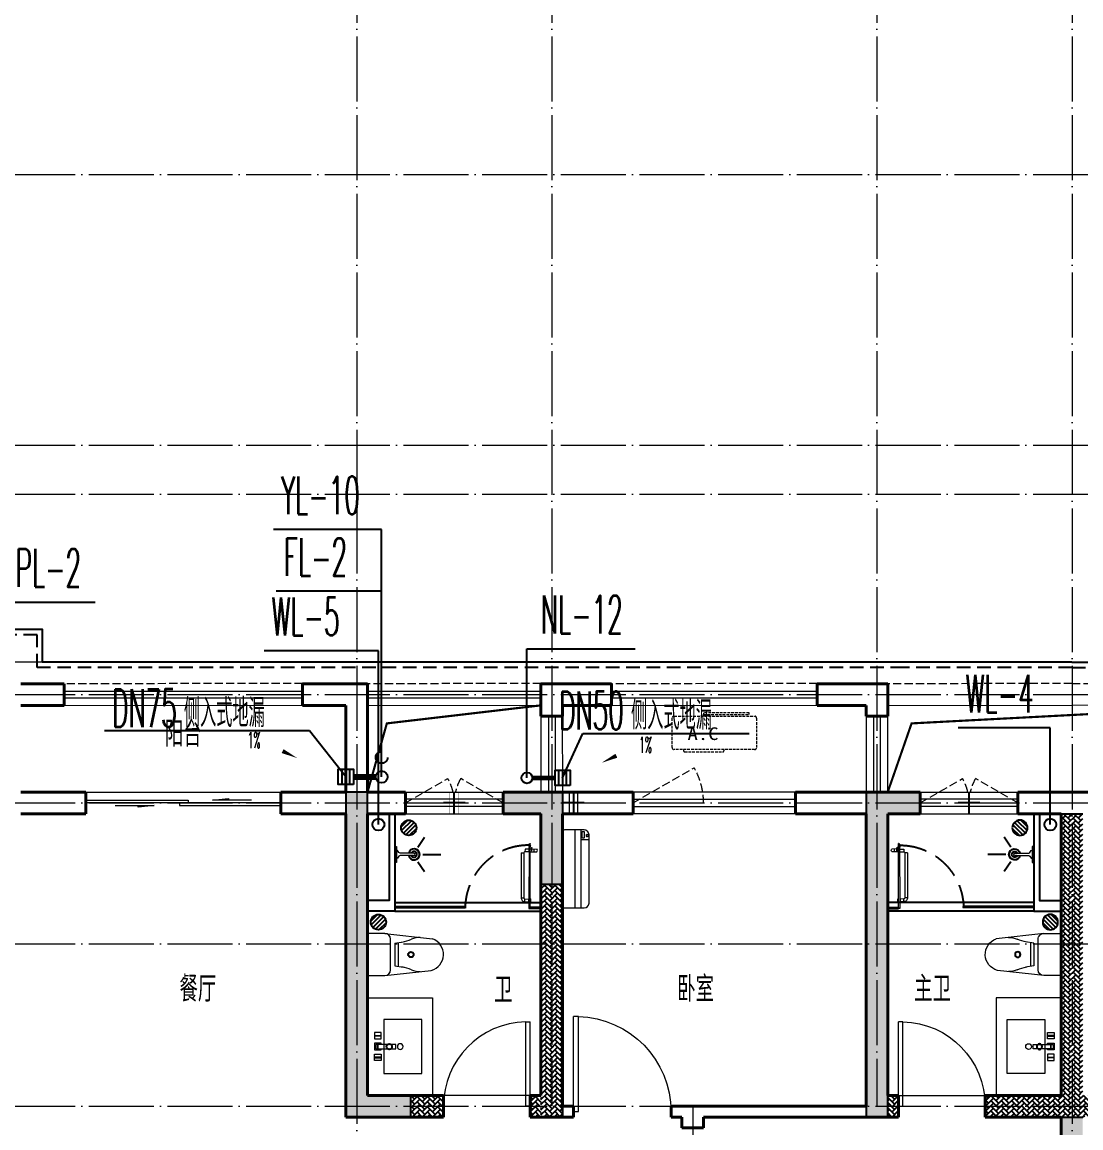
# Model space of a CAD drawing. Extents: x 27938 to 650306, y -92720 to 1524912.
# Drawn here: x 289829 to 299599, y 602149 to 612355 of the extents above; entities that cross this region are included whole.
import ezdxf

# ---------------------------------------------------------------- set-up
doc = ezdxf.new("R2010")
doc.units = 0
doc.header["$LTSCALE"] = 1000
doc.header["$MEASUREMENT"] = 0
for name, pattern in [('DASH', [0.35, 0.25, -0.1]), ('DOTE', [2.42, 2, -0.2, 0.02, -0.2]), ('HIDDEN', [0.375, 0.25, -0.125])]:
    doc.linetypes.add(name, pattern=pattern)
for name, color, linetype in [('COLUMN', 9, 'Continuous'), ('DIM_凝结', 3, 'Continuous'), ('DIM_废水', 3, 'Continuous'), ('DIM_污水', 3, 'Continuous'), ('DIM_雨水', 3, 'Continuous'), ('DIM_餐饮排水', 3, 'Continuous'), ('EQUIP_地漏', 7, 'Continuous'), ('EQUIP_污水', 7, 'Continuous'), ('IP-bath&kitchen-JOHNSON', 4, 'Continuous'), ('P-bath&kitchen-JOHNSON', 4, 'Continuous'), ('PIPE-凝结', 150, 'N'), ('PIPE-废水', 31, 'F'), ('PUB_TEXT', 4, 'Continuous'), ('TWT_LEAD', 3, 'Continuous'), ('VPIPE-凝结', 150, 'Continuous'), ('VPIPE-废水', 31, 'Continuous'), ('VPIPE-污水', 2, 'W'), ('VPIPE-雨水', 4, 'DASH'), ('保温', 6, 'Continuous'), ('机电标识类', 1, 'Continuous'), ('看线', 251, 'Continuous')]:
    doc.layers.add(name, color=color, linetype=linetype)
for name, color, linetype, lineweight in [('DOTE', 19, 'DOTE', 9), ('LVTRY', 1, 'Continuous', 13), ('PUB_HATCH', 8, 'Continuous', 9), ('WALL', 9, 'Continuous', 40), ('WINDOW', 8, 'Continuous', 15), ('平面-排水沟', 86, 'Continuous', 15), ('平面-栏杆', 135, 'Continuous', 15), ('平面-看线', 45, 'Continuous', 15), ('平面-空调室内机', 176, 'Continuous', 9), ('平面-空调预留孔', 173, 'Continuous', 15), ('空调', 76, 'Continuous', 13)]:
    doc.layers.add(name, color=color, linetype=linetype, lineweight=lineweight)
doc.styles.add('_TCH_DIM', font='SIMPLEX.shx', dxfattribs={"width": 0.6, "oblique": 10, "bigfont": 'hztxt.shx'})
doc.styles.add('_TWT_SERIAL', font='simplex.shx', dxfattribs={"width": 0.6, "oblique": 10, "height": 3, "bigfont": 'aadri.shx'})
doc.styles.get("Standard").update_dxf_attribs({"font": 'gbenor.shx', "bigfont": 'gbcbig.shx'})
doc.styles.add('黑体', font='simhei.ttf')
doc.linetypes.add('F', pattern='A,3,-0.2,["F",Standard,S=0.25,R=0,X=-0.1,Y=-0.115],-0.2', length=3.4)
doc.linetypes.add('N', pattern='A,3,-0.2,["N",Standard,S=0.25,R=0,X=-0.1,Y=-0.115],-0.2', length=3.4)
doc.linetypes.add('W', pattern='A,3,-0.2,["W",Standard,S=0.25,R=0,X=-0.1,Y=-0.115],-0.2', length=3.4)

# ---------------------------------------------------------------- blocks, each defined once
blk = doc.blocks.new('rrrrrrrrrrrra')
at = {"color": 0}
for p, q in [((-112, 459), (-112, 324)), ((253, 484), (-87, 484)), ((278, 324), (278, 459)), ((-112, 324), (-64, -103)), ((278, 324), (228, -116)), ((-59, 271), (224, 271)), ((-21, 232), (-34, 154)), ((186, 232), (-21, 232)), ((186, 232), (199, 154)), ((191, 200), (-26, 200))]:
    blk.add_line(p, q, dxfattribs=at)
for centre, radius, start, end in [((-87, 459), 25, 90, 180), ((253, 459), 25, 0, 90), ((-59, 324), 53.3, 180, 270), ((224, 324), 53.3, 270, 0), ((-323, 210), 294, 333.5369, 351.4828), ((488, 210), 294, 188.5172, 206.4631), ((149, -3), 224, 158.5202, 180), ((16, -3), 224, 0, 21.4798), ((84, -64), 153, 195.0773, 340.1181)]:
    blk.add_arc(centre, radius, start, end, dxfattribs=at)
blk = doc.blocks.new('A$C1E0F638F')
at = {"color": 0}
for points in [[(500, 435), (500, 85), (0, 85), (0, 435)], [(270, 30), (230, 30), (230, 195), (270, 195)], [(120, 0), (180, 0), (180, 60), (120, 60)], [(147, 55), (153, 55), (153, 5), (147, 5)], [(230, 30), (270, 30), (270, 10), (230, 10)], [(380, 0), (320, 0), (320, 60), (380, 60)], [(353, 55), (347, 55), (347, 5), (353, 5)]]:
    blk.add_lwpolyline(points, close=True, dxfattribs=at)
blk.add_lwpolyline([(270, 60), (280, 60), (280, 0), (220, 0), (220, 60), (230, 60)], dxfattribs=at)
blk.add_circle((250, 236), 26, dxfattribs=at)
blk = doc.blocks.new('135')
blk.add_hatch(color=0).paths.add_polyline_path([(5, 2), (4, -1), (-5, 2), (-4, 5)])
at = {"color": 0}
for p, q in [((-6, 19), (-3, 19)), ((-3, 19), (-6, 19)), ((-6, 3), (5, -2)), ((-6, 3), (-5, 3)), ((-5, 11), (-5, 31)), ((5, 11), (-5, 11)), ((5, 10), (-5, 10)), ((-5, 3), (-4, 6)), ((-4, 6), (5, 2)), ((0, 0), (0, 39)), ((6, 19), (3, 19)), ((3, 19), (6, 19)), ((4, -1), (5, 2)), ((5, 11), (5, 32)), ((4, -1), (6, -2))]:
    blk.add_line(p, q, dxfattribs=at)
for centre, radius, start, end in [((6, 16), 13.5, 151.0147, 204.8403), ((13, 4), 20.5, 163.0924, 182.0012), ((-6, 4), 1, 184.2275, 248.4661), ((-5, 22), 0.5, 335.7643, 151.0147), ((4, 18), 9.42, 155.7643, 171.9773), ((9, 15), 14.6, 166.278, 198.0953), ((14, 4), 19.5, 163.7443, 182.5269), ((-5, 3), 0.5, 181.9385, 247.2597), ((5, 22), 0.5, 29.8425, 204.574), ((-6, 17), 11.7, 10.475, 24.574), ((-6, 15), 12.4, 338.6449, 16.0476), ((29, 7), 24, 172.9439, 199.2318), ((-6, 16), 13.4, 334.9111, 29.8425), ((26, 6), 20.6, 169.1454, 199.9526), ((6, -1), 1.17, 247.4597, 19.9526), ((6, -1), 0.5, 247.4597, 19.2318)]:
    blk.add_arc(centre, radius, start, end, dxfattribs=at)
blk.add_open_spline([(-5, 31), (-4, 31), (-2, 33), (1, 29), (3, 31), (5, 32)], degree=3, knots=[0, 0, 0, 0, 3.066329, 6.218313, 11.124135, 11.124135, 11.124135, 11.124135], dxfattribs=at)
blk = doc.blocks.new('SDFAWERAWER')
at = {"layer": 'LVTRY', "color": 0}
for p, q in [((593988, -1242191), (593978, -1242214)), ((594017, -1242203), (593988, -1242191)), ((594016, -1242220), (594027, -1242193)), ((594023, -1242211), (594030, -1242194)), ((594025, -1242211), (594031, -1242197)), ((594027, -1242193), (594033, -1242195)), ((594030, -1242194), (594031, -1242197)), ((594032, -1242197), (594033, -1242195)), ((594033, -1242195), (594034, -1242197)), ((593941, -1242210), (593784, -1242595)), ((593965, -1242220), (593807, -1242604)), ((593941, -1242210), (593965, -1242220)), ((594007, -1242226), (593978, -1242214)), ((594016, -1242220), (594022, -1242223)), ((594026, -1242204), (594018, -1242222)), ((594018, -1242222), (594021, -1242220)), ((594025, -1242211), (594021, -1242220)), ((594023, -1242221), (594022, -1242223)), ((594022, -1242223), (594024, -1242222)), ((594024, -1242221), (594024, -1242222)), ((594028, -1242234), (594078, -1242255)), ((594034, -1242198), (594034, -1242197)), ((594047, -1242201), (594036, -1242229)), ((594036, -1242229), (594039, -1242230)), ((594037, -1242211), (594088, -1242232)), ((594039, -1242230), (594045, -1242214)), ((594039, -1242230), (594042, -1242228)), ((594042, -1242228), (594051, -1242205)), ((594050, -1242202), (594043, -1242218)), ((594047, -1242201), (594050, -1242202)), ((594050, -1242202), (594051, -1242205)), ((594057, -1242246), (594067, -1242223)), ((593784, -1242595), (593807, -1242604)), ((593803, -1242641), (593813, -1242618)), ((593803, -1242641), (593833, -1242653)), ((593813, -1242618), (593842, -1242630)), ((593842, -1242630), (593833, -1242653)), ((593834, -1242656), (593833, -1242653)), ((593845, -1242629), (593834, -1242656)), ((593836, -1242657), (593834, -1242656)), ((593848, -1242630), (593836, -1242657)), ((593845, -1242629), (593842, -1242630)), ((593848, -1242630), (593845, -1242629)), ((593847, -1242662), (593858, -1242634)), ((593847, -1242662), (593850, -1242663)), ((593850, -1242663), (593861, -1242635)), ((593852, -1242662), (593862, -1242637)), ((593858, -1242634), (593861, -1242635)), ((593861, -1242635), (593862, -1242637))]:
    blk.add_line(p, q, dxfattribs=at)
blk.add_lwpolyline([(593823, -1242717), (594046, -1242174), (594037, -1242170), (593814, -1242713)], close=True, dxfattribs=at)
blk.add_arc((594075, -1242240), 15.3, 281.7932, 33.7019, dxfattribs=at)
for centre, major_axis, start_param, end_param in [((593974, -1242224), (3.93, 9.6), 0, 1.570796), ((593817, -1242608), (13.5, 33.1), 1.570796, 3.141593), ((593817, -1242608), (3.93, 9.6), 1.570796, 3.141593)]:
    blk.add_ellipse(centre, major_axis=major_axis, ratio=1, start_param=start_param, end_param=end_param, dxfattribs=at)
at = {"layer": 'P-bath&kitchen-JOHNSON', "color": 0, "linetype": 'DASH'}
blk.add_arc((593810, -1242714), 586, 67.5369, 157.1325, dxfattribs=at)
at = {"layer": 'LVTRY', "color": 8, "xscale": -1, "rotation": 157.7329157530927}
blk.add_blockref('135', (594045, -1242162), dxfattribs=at)
blk = doc.blocks.new('A$C5DCB2F21')
at = {"layer": 'IP-bath&kitchen-JOHNSON', "color": 0}
for p, q in [((-68, -213), (-158, -275)), ((0, -261), (0, -425)), ((68, -213), (158, -275))]:
    blk.add_line(p, q, dxfattribs=at)
for centre, major_axis, ratio, start_param, end_param in [((0, -179), (-51, 0), 0.990052, -1.36297, 4.504563), ((0, -178), (-26.8, 0), 0.994812, -1.167677, 4.309269)]:
    blk.add_ellipse(centre, major_axis=major_axis, ratio=ratio, start_param=start_param, end_param=end_param, dxfattribs=at)
at = {"layer": 'LVTRY', "color": 0}
for p, q in [((74, 0), (-74, 0)), ((-10, -174), (-10, -49)), ((11, -174), (11, -49))]:
    blk.add_line(p, q, dxfattribs=at)
blk.add_lwpolyline([(74, 0), (74, -16), (-74, -16), (-74, 0)], dxfattribs=at)
for points in [[(-26, -31, -0.364142), (-38, -16, -0.020495)], [(-10, -49, 0.214893), (-26, -31, 7.649644)], [(11, -49, -0.21439), (26, -31, -7.649644)], [(26, -31, 0.364142), (38, -16, 0.020495)]]:
    blk.add_lwpolyline(points, format="xyb", dxfattribs=at)
blk.add_arc((0, -174), 10.5, 180, 0, dxfattribs=at)
for centre, major_axis, ratio, start_param, end_param in [((0, -181), (53.6, 0), 0.987577, 1.76809, 7.656688), ((-12, -165), (0, 1.43), 0.85, -1.570796, 4.712389), ((-12, -189), (0, 1.43), 0.85, 4.712389, 10.995574), ((12, -165), (0, 1.43), 0.85, 4.712389, 10.995574), ((12, -189), (0, 1.43), 0.85, 4.712389, 10.995574)]:
    blk.add_ellipse(centre, major_axis=major_axis, ratio=ratio, start_param=start_param, end_param=end_param, dxfattribs=at)
blk = doc.blocks.new('GDGDRGDGRD')
at = {"layer": 'IP-bath&kitchen-JOHNSON', "color": 0}
for p, q in [((490533, 524228), (491883, 524228)), ((490533, 524193), (491183, 524193)), ((491183, 524183), (491183, 524193)), ((490533, 524183), (491183, 524183)), ((490533, 524148), (491883, 524148)), ((491883, 524183), (491783, 524183)), ((491783, 524173), (491783, 524183)), ((491883, 524173), (491783, 524173))]:
    blk.add_line(p, q, dxfattribs=at)
for points in [[(490533, 525048), (490533, 524148), (490283, 524148)], [(490483, 525048), (490483, 524248), (490283, 524248)]]:
    blk.add_lwpolyline(points, dxfattribs=at)
at = {"layer": 'LVTRY', "color": 0}
blk.add_lwpolyline([(490883, 522448), (490283, 522448), (490283, 523348), (490883, 523348)], close=True, dxfattribs=at)
at = {"layer": 'IP-bath&kitchen-JOHNSON', "color": 8}
for name, p, rotation in [('A$C5DCB2F21', (490533, 524673), 90.008488524447), ('SDFAWERAWER', (-528536, 1449334), 22.25976934310711)]:
    blk.add_blockref(name, p, dxfattribs=dict(at, rotation=rotation))
at = {"layer": 'LVTRY', "color": 8, "extrusion": (0, 0, -1), "xscale": -1, "zscale": -1, "rotation": 270}
blk.add_blockref('rrrrrrrrrrrra', (-490766, 523666), dxfattribs=at)
at = {"layer": 'LVTRY', "color": 8, "xscale": -1, "rotation": 270}
blk.add_blockref('A$C1E0F638F', (490347, 522649), dxfattribs=at)
blk = doc.blocks.new('FSFSFSFS')
at = {"layer": 'IP-bath&kitchen-JOHNSON', "color": 0}
for p, q in [((496432, 524228), (495082, 524228)), ((496432, 524193), (495782, 524193)), ((495782, 524183), (495782, 524193)), ((495082, 524183), (495182, 524183)), ((495082, 524173), (495182, 524173)), ((496432, 524148), (495082, 524148)), ((495182, 524173), (495182, 524183)), ((496432, 524183), (495782, 524183))]:
    blk.add_line(p, q, dxfattribs=at)
for points in [[(496432, 525048), (496432, 524148), (496682, 524148)], [(496482, 525048), (496482, 524248), (496682, 524248)]]:
    blk.add_lwpolyline(points, dxfattribs=at)
at = {"layer": 'LVTRY', "color": 0}
blk.add_lwpolyline([(496082, 522448), (496682, 522448), (496682, 523348), (496082, 523348)], close=True, dxfattribs=at)
at = {"layer": 'IP-bath&kitchen-JOHNSON', "color": 8, "xscale": -1}
for name, p, rotation in [('SDFAWERAWER', (1515501, 1449334), 337.7402306568929), ('A$C5DCB2F21', (496432, 524673), 269.991511475553)]:
    blk.add_blockref(name, p, dxfattribs=dict(at, rotation=rotation))
at = {"layer": 'LVTRY', "color": 8, "extrusion": (0, 0, -1), "zscale": -1, "rotation": 90.00000000000001}
blk.add_blockref('rrrrrrrrrrrra', (-496199, 523666), dxfattribs=at)
at = {"layer": 'LVTRY', "color": 8, "rotation": 90.00000000000001}
blk.add_blockref('A$C1E0F638F', (496617, 522649), dxfattribs=at)
blk = doc.blocks.new('gdfgdgdgr')
at = {"layer": 'PUB_HATCH'}
for points in [[(497977, 529314), (497977, 526314), (498577, 526314), (498577, 526514), (498177, 526514), (498177, 529114), (498177, 529114), (498177, 529314)], [(499428, 529114), (499778, 529114), (499778, 528464), (499978, 528464), (499978, 529314), (499428, 529314)], [(503277, 529114), (503277, 529314), (502778, 529314), (502778, 526314), (502978, 526314), (502978, 529114)]]:
    blk.add_hatch(color=256, dxfattribs=at).paths.add_polyline_path(points)
at = {"layer": 'COLUMN', "color": 8}
for p, q in [((497977, 529314), (497977, 526314)), ((498177, 529314), (497977, 529314)), ((498177, 529114), (498177, 529314)), ((499978, 529314), (499428, 529314)), ((499428, 529314), (499428, 529114)), ((499978, 528464), (499978, 529314)), ((503277, 529314), (502778, 529314)), ((502778, 529314), (502778, 526314)), ((503277, 529114), (503277, 529314)), ((498177, 526514), (498177, 529114)), ((498177, 529114), (498177, 529114)), ((499428, 529114), (499778, 529114)), ((499778, 529114), (499778, 528464)), ((502978, 526314), (502978, 529114)), ((502978, 529114), (503277, 529114)), ((499778, 528464), (499978, 528464)), ((498577, 526514), (498177, 526514)), ((498577, 526314), (498577, 526514)), ((497977, 526314), (498577, 526314)), ((502778, 526314), (502978, 526314))]:
    blk.add_line(p, q, dxfattribs=at)
blk = doc.blocks.new('A$C001338C2')
at = {"color": 0}
for p, q in [((845, 304), (55, 304)), ((109, 215), (109, 304)), ((0, 249), (0, 22)), ((900, 22), (900, 249)), ((22, 0), (878, 0))]:
    blk.add_line(p, q, dxfattribs=at)
at = {"color": 0, "lineweight": 5}
for p, q in [((900, 215), (0, 215)), ((900, 143), (0, 143))]:
    blk.add_line(p, q, dxfattribs=at)
at = {"color": 0}
for points in [[(73, 275), (57, 275, -0.414214), (51, 281), (51, 283, -0.414214), (57, 289), (73, 289, -0.414214), (79, 283), (79, 281, -0.414214)], [(89, 226), (22, 226, -0.414214), (17, 232), (17, 243, -0.414214), (22, 249), (89, 249, -0.414214), (95, 243), (95, 232, -0.414214)]]:
    blk.add_lwpolyline(points, format="xyb", close=True, dxfattribs=at)
for centre, radius, start, end in [((55, 249), 55, 90, 180), ((845, 249), 55, 360, 90), ((22, 22), 22, 180, 270), ((878, 22), 22, 270, 360)]:
    blk.add_arc(centre, radius, start, end, dxfattribs=at)
blk = doc.blocks.new('dongkong')
at = {"color": 0}
blk.add_wipeout([(-603756, 210771), (-603756, 210571), (-603836, 210571), (-603836, 210771)], dxfattribs=at)
at = {"layer": '机电标识类', "color": 0, "linetype": 'DASH', "ltscale": 400}
for p, q in [((-603796, 210771), (-603796, 210571)), ((-603896, 210671), (-603696, 210671))]:
    blk.add_line(p, q, dxfattribs=at)
at = {"layer": '空调', "color": 0, "linetype": 'DASH', "const_width": 2}
blk.add_lwpolyline([(-603756, 210771), (-603756, 210571), (-603836, 210571), (-603836, 210771)], close=True, dxfattribs=at)
blk = doc.blocks.new('A$C263B1184')
at = {"layer": '保温', "linetype": 'ByBlock', "ltscale": 10}
h = blk.add_hatch(dxfattribs=at)
h.set_pattern_fill('AR-HBONE', color=251, scale=55)
h.set_pattern_definition([(45, (-1017960.394, -343310.663), (0, 47.4157523), [100.584, -33.528]), (135, (-1017936.686, -343286.955), (3e-15, 47.4157523), [100.584, -33.528])])
h.paths.add_polyline_path([(8900, 6200), (8900, 8350), (9100, 8350), (9100, 6200)])
h = blk.add_hatch(dxfattribs=at)
h.set_pattern_fill('AR-HBONE', color=251, scale=55)
h.set_pattern_definition([(45, (-1016860.394, -345260.66), (0, 47.4157523), [100.584, -33.528]), (135, (-1016836.686, -345236.954), (3e-15, 47.4157523), [100.584, -33.528])])
h.paths.add_polyline_path([(7700, 6200), (7700, 6400), (8000, 6400), (8000, 6200)])
h = blk.add_hatch(dxfattribs=at)
h.set_pattern_fill('AR-HBONE', color=251, scale=55)
h.set_pattern_definition([(45, (-1017760.394, -345260.66), (0, 47.4157523), [100.584, -33.528]), (135, (-1017736.686, -345236.954), (3e-15, 47.4157523), [100.584, -33.528])])
h.paths.add_polyline_path([(8800, 6200), (8800, 6400), (8900, 6400), (8900, 6200)])
h = blk.add_hatch(dxfattribs=at)
h.set_pattern_fill('AR-HBONE', color=251, scale=55)
h.set_pattern_definition([(45, (-1021060.394, -345260.66), (0, 47.4157523), [100.584, -33.528]), (135, (-1021036.686, -345236.954), (3e-15, 47.4157523), [100.584, -33.528])])
h.paths.add_polyline_path([(12100, 6200), (12100, 6400), (12200, 6400), (12200, 6200)])
at = {"layer": '保温', "color": 251, "linetype": 'ByBlock', "ltscale": 10}
blk.add_line((9100, 6300), (9100, 6200), dxfattribs=at)
blk = doc.blocks.new('A$C6C4C4DE5')
at = {"layer": '保温', "linetype": 'ByBlock', "ltscale": 10}
h = blk.add_hatch(dxfattribs=at)
h.set_pattern_fill('AR-HBONE', color=251, scale=55)
h.set_pattern_definition([(45, (-445516.58, -596648.81), (0, 47.4157523), [100.584, -33.528]), (135, (-445492.87, -596625.102), (3e-15, 47.4157523), [100.584, -33.528])])
edge = h.paths.add_edge_path()
edge.add_line((200, 5200), (200, 7800))
edge.add_line((200, 7800), (0, 7800))
edge.add_line((0, 7800), (0, 5200))
edge.add_line((0, 5200), (200, 5200))
h = blk.add_hatch(dxfattribs=at)
h.set_pattern_fill('AR-HBONE', color=251, scale=55)
h.set_pattern_definition([(45, (-445516.58, -596648.81), (0, 47.4157523), [100.584, -33.528]), (135, (-445492.87, -596625.102), (3e-15, 47.4157523), [100.584, -33.528])])
edge = h.paths.add_edge_path()
edge.add_line((900, 5000), (900, 5200))
edge.add_line((900, 5200), (-700, 5200))
edge.add_line((-700, 5200), (-700, 5000))
edge.add_line((-700, 5000), (900, 5000))
at = {"layer": '保温', "linetype": 'Continuous', "ltscale": 10}
h = blk.add_hatch(dxfattribs=at)
h.set_pattern_fill('HEX', color=251, scale=10, angle=90, style=0)
h.set_pattern_definition([(90, (-503782.47, -516048.461), (-16.49778, 1e-15), [9.525, -19.05]), (210, (-503782.47, -516048.461), (8.24889, -14.2874966), [9.525, -19.05]), (150, (-503782.47, -516038.936), (-8.24889, -14.2874966), [9.525, -19.05])])
edge = h.paths.add_edge_path()
edge.add_line((200, 5000), (0, 5000))
edge.add_line((0, 5000), (0, 0))
edge.add_line((0, 0), (200, 0))
edge.add_line((200, 0), (200, 5000))
at = {"layer": '保温', "color": 251, "linetype": 'ByBlock', "ltscale": 10}
for p, q in [((0, 7800), (200, 7800)), ((0, 5000), (200, 5000)), ((0, 0), (200, 0))]:
    blk.add_line(p, q, dxfattribs=at)
blk = doc.blocks.new('GDGDGRDGDGDR')
at = {"layer": 'DOTE', "linetype": 'DOTE', "ltscale": 0.3}
for p, q in [((292917, 612949), (292917, 593949)), ((294717, 612949), (294717, 602349)), ((297717, 612949), (297717, 602349)), ((299517, 612949), (299517, 593949)), ((270117, 610949), (328917, 610949)), ((270117, 608449), (328917, 608449)), ((270117, 607999), (328917, 607999)), ((270117, 606449), (328917, 606449)), ((270117, 606149), (328917, 606149)), ((270117, 605149), (328917, 605149)), ((270117, 603849), (328917, 603849)), ((270117, 602349), (328917, 602349)), ((296017, 602349), (296017, 593949))]:
    blk.add_line(p, q, dxfattribs=at)
blk = doc.blocks.new('A$C12C278E8')
at = {"color": 8}
blk.add_wipeout([(18060, 0), (18060, -200), (18140, -200), (18140, 0)], dxfattribs=at)
at = {"layer": '机电标识类', "color": 8, "linetype": 'DASH', "ltscale": 400}
for p, q in [((18100, 0), (18100, -200)), ((18200, -100), (18000, -100))]:
    blk.add_line(p, q, dxfattribs=at)
at = {"layer": '空调', "color": 8, "linetype": 'DASH'}
blk.add_lwpolyline([(18060, 0), (18060, -200), (18140, -200), (18140, 0)], close=True, dxfattribs=at)
blk = doc.blocks.new('gsergvr')
at = {"layer": '平面-空调预留孔', "color": 0, "linetype": 'DASH', "ltscale": 0.1}
for p, q in [((34075, 17176), (34075, 17166)), ((34085, 17156), (34438, 17156)), ((34448, 17166), (34448, 17176))]:
    blk.add_line(p, q, dxfattribs=at)
blk.add_lwpolyline([(34729, 17176), (33989, 17176, -0.414214), (33969, 17196), (33969, 17466, -0.414214), (33989, 17486), (34729, 17486, -0.414214), (34749, 17466), (34749, 17196, -0.414214)], format="xyb", close=True, dxfattribs=at)
blk.add_lwpolyline([(34679, 17515), (34260, 17515), (34260, 17500), (34679, 17500)], close=True, dxfattribs=at)
for centre, start, end in [((34085, 17166), 180, 270), ((34438, 17166), 270, 0)]:
    blk.add_arc(centre, 10, start, end, dxfattribs=at)
at = {"layer": '平面-空调预留孔', "color": 0, "linetype": 'DASH', "ltscale": 0.1, "style": '黑体', "width": 1.2}
blk.add_text('A.C', height=117, dxfattribs=at).set_placement((34111, 17265))
blk = doc.blocks.new('rtyryrtyeeretee')
at = {"layer": '平面-空调预留孔', "color": 8}
blk.add_blockref('gsergvr', (635673, 326706), dxfattribs=at)
blk = doc.blocks.new('$TwtSys$00000137')
at = {"color": 7}
for p, q in [((-46.875, -93.75), (-46.875, 93.75)), ((0, -93.75), (0, 93.75)), ((46.875, -93.75), (46.875, 93.75))]:
    blk.add_line(p, q, dxfattribs=at)
blk.add_lwpolyline([(-93.75, -93.75), (93.75, -93.75), (93.75, 93.75), (-93.75, 93.75)], close=True, dxfattribs=at)
blk = doc.blocks.new('$DorLib2D$00000001')
for p, q in [((0.45, 0.975), (0.5, 0.975)), ((0.45, 0), (0.45, 0.975)), ((0.5, 0), (0.5, 0.975)), ((0.5, 0), (0.45, 0))]:
    blk.add_line(p, q)
at = {"lineweight": 13}
blk.add_arc((0.475, 0), 0.975, 91.4693, 180, dxfattribs=at)
blk = doc.blocks.new('$WINLIB2D$00000001')
at = {"color": 0}
for points in [[(-0.5, 0.5), (-0.5, -0.5)], [(-0.5, 0.5), (0.5, 0.5)], [(0.5, -0.5), (0.5, 0.5)], [(0.5, 0.1667), (-0.5, 0.1667)], [(0.5, -0.1667), (-0.5, -0.1667)], [(-0.5, -0.5), (0.5, -0.5)]]:
    blk.add_lwpolyline(points, dxfattribs=at)
blk = doc.blocks.new('$DorLib2D$00000131')
at = {"color": 0, "linetype": 'Continuous'}
for p, q in [((0.15, 0.125), (0.2319, 0.1973)), ((0.2319, 0.1973), (0.2319, 0.125)), ((-0.5, 0.125), (-0.5, 0)), ((0.0192, 0.125), (-0.5, 0.125)), ((0.0192, 0), (0.0192, 0.125)), ((0.35, 0.125), (0.15, 0.125)), ((-0.5, 0), (0.0192, 0)), ((-0.024, 0), (0.5, 0)), ((-0.024, -0.125), (-0.024, 0)), ((0.5, 0), (0.5, -0.125)), ((-0.35, -0.125), (-0.15, -0.125)), ((-0.2319, -0.1973), (-0.2319, -0.125)), ((-0.15, -0.125), (-0.2319, -0.1973)), ((0.5, -0.125), (-0.024, -0.125))]:
    blk.add_line(p, q, dxfattribs=at)
blk = doc.blocks.new('$TwtSys$00000141')
for p, q in [((-141, 12), (-15, 138)), ((-141, 12), (-15, 138)), ((-131, -53), (53, 131)), ((-131, -53), (53, 131)), ((-100, -100), (100, 100)), ((-100, -100), (100, 100)), ((-49, -131), (131, 49)), ((-49, -131), (131, 49)), ((17, -138), (138, -17)), ((17, -138), (138, -17))]:
    blk.add_line(p, q)
blk.add_circle((0, 0), 141)
blk.add_circle((0, 0), 141)
blk = doc.blocks.new('$TwtSys$00000147')
blk.add_circle((0, 0, 0), 25)

msp = doc.modelspace()

# ---------------------------------------------------------------- linework, layer by layer
at = {"layer": 'DIM_凝结'}
for p, q in [((294486.9, 605378.8), (294486.9, 606571.4)), ((294486.9, 606571.4), (295486.9, 606571.4))]:
    msp.add_line(p, q, dxfattribs=at)
at = {"layer": 'DIM_废水'}
for p, q in [((293146.6, 607103.4), (292174.4, 607103.4)), ((293146.6, 605388.3), (293146.6, 607103.4))]:
    msp.add_line(p, q, dxfattribs=at)
at = {"layer": 'DIM_污水'}
for p, q in [((293116.6, 606552.8), (292061.3, 606552.8)), ((299316.6, 605841.8), (298466.1, 605841.8)), ((299316.6, 604948.8), (299316.6, 605841.8))]:
    msp.add_line(p, q, dxfattribs=at)
at = {"layer": 'DIM_雨水'}
for p, q in [((293146.6, 607672.3), (292148.3, 607672.3)), ((293146.6, 605568.3), (293146.6, 607672.3))]:
    msp.add_line(p, q, dxfattribs=at)
at = {"layer": 'DIM_餐饮排水'}
msp.add_line((289516.5, 607001.9), (290504.3, 607001.9), dxfattribs=at)
at = {"layer": 'PIPE-凝结', "const_width": 45}
msp.add_lwpolyline([(294536.9, 605378.8), (294746.8, 605378.8)], dxfattribs=at)
at = {"layer": 'PIPE-废水', "const_width": 55}
msp.add_lwpolyline([(293091.6, 605388.3), (292886.9, 605388.3)], dxfattribs=at)
at = {"layer": 'TWT_LEAD'}
for p, q in [((292481.1, 605812.8), (290587.9, 605812.8)), ((292816.6, 605388.3), (292481.1, 605812.8)), ((294816.8, 605378.8), (295003.1, 605790.1)), ((295003.1, 605790.1), (296538.9, 605790.1))]:
    msp.add_line(p, q, dxfattribs=at)
at = {"layer": 'VPIPE-凝结'}
msp.add_circle((294486.9, 605378.8), 50, dxfattribs=at)
at = {"layer": 'VPIPE-废水'}
msp.add_circle((293146.6, 605388.3), 55, dxfattribs=at)
at = {"layer": 'VPIPE-污水'}
msp.add_circle((299316.6, 604948.8), 55, dxfattribs=at)
at = {"layer": 'VPIPE-雨水'}
msp.add_circle((293146.6, 605568.3), 55, dxfattribs=at)
at = {"layer": 'WALL', "color": 8}
for p, q in [((289816.6, 606248.8), (290216.6, 606248.8)), ((290216.6, 606248.8), (290216.6, 606048.8)), ((292416.6, 606248.8), (293016.6, 606248.8)), ((292416.6, 606248.8), (292416.6, 606048.8)), ((294616.6, 606248.8), (295266.7, 606248.8)), ((294616.6, 606248.8), (294616.6, 605948.8)), ((295266.7, 606248.8), (295266.7, 606048.8)), ((297166.7, 606248.8), (297816.6, 606248.8)), ((297166.7, 606248.8), (297166.7, 606048.8)), ((297816.6, 606248.8), (297816.6, 605948.8)), ((289816.6, 606048.8), (290216.6, 606048.8)), ((292416.6, 606048.8), (292816.6, 606048.8)), ((294816.6, 606048.8), (295266.7, 606048.8)), ((294816.6, 606048.8), (294816.6, 605948.8)), ((297166.7, 606048.8), (297616.6, 606048.8)), ((297616.6, 606048.8), (297616.6, 605948.8)), ((294816.6, 605948.8), (294616.6, 605948.8)), ((297816.6, 605948.8), (297616.6, 605948.8)), ((295466.7, 605048.8), (295466.7, 605248.8)), ((297716.6, 605248.8), (296966.7, 605248.8)), ((296966.7, 605248.8), (296966.7, 605048.8)), ((298116.6, 605248.8), (297716.6, 605248.8)), ((298116.6, 605048.8), (298116.6, 605248.8)), ((299516.6, 605248.8), (299016.6, 605248.8)), ((299016.6, 605248.8), (299016.6, 605048.8)), ((300016.6, 605248.8), (299516.6, 605248.8)), ((296966.7, 605048.8), (297616.6, 605048.8)), ((297616.6, 605048.8), (297616.6, 602348.8)), ((297816.6, 605048.8), (297816.6, 602448.8)), ((297816.6, 605048.8), (298116.6, 605048.8)), ((299016.6, 605048.8), (299416.6, 605048.8)), ((299416.6, 605048.8), (299416.6, 602448.8)), ((293716.6, 602448.8), (293016.6, 602448.8)), ((293716.6, 602248.8), (293716.6, 602448.8)), ((294616.6, 602448.8), (294516.6, 602448.8)), ((294516.6, 602448.8), (294516.6, 602248.8)), ((297916.6, 602448.8), (297816.6, 602448.8)), ((297916.6, 602248.8), (297916.6, 602448.8)), ((299416.6, 602448.8), (298716.6, 602448.8)), ((298716.6, 602448.8), (298716.6, 602248.8)), ((294916.6, 602348.8), (294816.6, 602348.8)), ((294916.6, 602248.8), (294916.6, 602348.8)), ((296016.6, 602348.8), (295816.6, 602348.8)), ((295816.6, 602348.8), (295816.6, 602248.8)), ((296016.6, 602348.8), (297616.6, 602348.8)), ((292816.6, 602248.8), (293716.6, 602248.8)), ((294516.6, 602248.8), (294716.6, 602248.8)), ((294716.6, 602248.8), (294916.6, 602248.8)), ((295816.6, 602248.8), (295916.6, 602248.8)), ((295916.6, 602248.8), (295916.6, 602148.8)), ((296116.6, 602148.8), (296116.6, 602248.8)), ((296116.6, 602248.8), (297716.6, 602248.8)), ((297716.6, 602248.8), (297916.6, 602248.8)), ((298716.6, 602248.8), (299416.6, 602248.8)), ((299416.6, 602248.8), (299416.6, 597248.8)), ((295916.6, 602148.8), (296116.6, 602148.8))]:
    msp.add_line(p, q, dxfattribs=at)
at = {"layer": 'WINDOW'}
for p, q in [((294516.6, 602448.8), (293716.6, 602448.8)), ((297916.6, 602448.8), (298716.6, 602448.8))]:
    msp.add_line(p, q, dxfattribs=at)
at = {"layer": 'WINDOW', "color": 8, "linetype": 'DASH', "ltscale": 0.3}
for points in [[(295466.7, 605148.8), (296029.8, 605473.4, -0.1314846), (296116.7, 605148.8)], [(293366.6, 605148.8), (293756.3, 605373.7, -0.1316053), (293816.6, 605148.8)], [(294266.6, 605148.8), (293876.8, 605373.7, 0.1316053), (293816.6, 605148.8)], [(298116.6, 605148.8), (298506.3, 605373.7, -0.1316053), (298566.6, 605148.8)], [(299016.6, 605148.8), (298626.8, 605373.7, 0.1316053), (298566.6, 605148.8)]]:
    msp.add_lwpolyline(points, format="xyb", dxfattribs=at)
at = {"layer": '平面-排水沟', "color": 8}
for points in [[(292082.1, 605698.5, 0, 0, 0), (292368.2, 605561.7, 0, 40, 0), (292232.9, 605626.4, 0, 0, 0)], [(295462.7, 605655.6, 0, 0, 0), (295176.6, 605518.8, 0, 40, 0), (295312, 605583.5, 0, 0, 0)]]:
    msp.add_lwpolyline(points, format="xyseb", dxfattribs=at)
at = {"layer": '平面-栏杆', "color": 8}
for points in [[(290216.6, 606178.8), (292416.6, 606179.1)], [(293016.6, 606178.8), (294616.6, 606179.1)], [(295266.7, 606178.8), (297166.7, 606179.1)], [(290216.6, 606118.8), (292416.6, 606119.1)], [(293016.6, 606118.8), (294616.6, 606119.1)], [(295266.7, 606118.8), (297166.7, 606119.1)], [(294686.6, 605948.8), (294686.9, 605248.8)], [(294746.6, 605948.8), (294746.9, 605248.8)], [(297686.3, 605948.8), (297686.6, 605248.8)], [(297746.3, 605948.8), (297746.6, 605248.8)]]:
    msp.add_lwpolyline(points, dxfattribs=at)
at = {"layer": '平面-看线', "color": 8, "linetype": 'DASH', "ltscale": 0.3}
for p, q in [((292416.6, 606249.1), (290216.6, 606248.8)), ((294616.6, 606249.1), (293016.6, 606248.8)), ((297166.7, 606249.1), (295266.7, 606248.8)), ((299516.6, 606249.1), (297816.6, 606248.8)), ((299516.6, 606249.1), (301216.6, 606248.8))]:
    msp.add_line(p, q, dxfattribs=at)
at = {"layer": '平面-看线', "color": 8}
for p, q in [((294816.9, 605248.8), (294816.6, 605948.8)), ((297816.6, 605248.8), (297816.3, 605948.8))]:
    msp.add_line(p, q, dxfattribs=at)
for points in [[(290216.6, 606048.8), (292416.6, 606049.1)], [(293016.6, 606048.8), (294616.6, 606049.1)], [(295266.7, 606048.8), (297166.7, 606049.1)], [(297816.6, 606048.8), (299516.6, 606049.1)], [(301216.6, 606048.8), (299516.6, 606049.1)], [(294616.6, 605948.8), (294616.9, 605248.8)], [(297616.3, 605948.8), (297616.6, 605248.8)]]:
    msp.add_lwpolyline(points, dxfattribs=at)
at = {"layer": '看线', "color": 8, "linetype": 'HIDDEN', "ltscale": 0.5}
for points in [[(299516.6, 606398.8), (297966.7, 606398.8), (297966.7, 606398.8), (289966.5, 606398.8), (289966.4, 606698.8), (288266.6, 606698.8), (288266.6, 607748.8)], [(299516.6, 606398.8), (301066.5, 606398.8), (301066.5, 606398.8), (309066.6, 606398.8), (309066.8, 606698.8), (310766.6, 606698.8), (310766.6, 607748.8)]]:
    msp.add_lwpolyline(points, dxfattribs=at)
at = {"layer": '看线', "color": 8}
for points in [[(299516.6, 606448.8), (298016.7, 606448.8), (298016.7, 606448.8), (290016.5, 606448.8), (290016.4, 606748.8), (288316.6, 606748.8), (288316.6, 607748.8)], [(299516.6, 606448.8), (301016.5, 606448.8), (301016.5, 606448.8), (309016.7, 606448.8), (309016.8, 606748.8), (310716.6, 606748.8), (310716.6, 607748.8)]]:
    msp.add_lwpolyline(points, dxfattribs=at)

# ---------------------------------------------------------------- block references
at = {"color": 8}
for name, p in [('gdfgdgdgr', (-205160.8, 75935)), ('rtyryrtyeeretee', (-373815.3, 261757.8))]:
    msp.add_blockref(name, p, dxfattribs=at)
at = {"color": 8, "xscale": -1}
for name in ['FSFSFSFS', 'GDGDRGDGRD']:
    msp.add_blockref(name, (789699, 80000.3), dxfattribs=at)
at = {"layer": 'EQUIP_地漏'}
for name, p, xscale, yscale, zscale, rotation in [('$TwtSys$00000137', (292816.6, 605388.3), -0.75, 0.75, 0.75, 359.9999999999942), ('$TwtSys$00000137', (294816.9, 605378.8), -0.75, 0.75, 0.75, 359.9999999999942), ('$TwtSys$00000141', (293396.7, 604918.8), 0.5, 0.5, 0.5, 180), ('$TwtSys$00000141', (293116.6, 604048.5), 0.5, 0.5, 0.5, 179.9999999999893), ('$TwtSys$00000141', (299316.6, 604048.5), 0.5, -0.5, 0.5, 359.9999999999894)]:
    msp.add_blockref(name, p, dxfattribs=dict(at, xscale=xscale, yscale=yscale, zscale=zscale, rotation=rotation))
at = {"layer": 'EQUIP_地漏', "xscale": 0.5, "yscale": -0.5, "zscale": 0.5}
msp.add_blockref('$TwtSys$00000141', (299036.5, 604918.8), dxfattribs=at)
at = {"layer": 'EQUIP_污水', "rotation": 359.9999999999894}
for p in [(293416.7, 603748.7), (293216.7, 602898.8)]:
    msp.add_blockref('$TwtSys$00000147', p, dxfattribs=at)
at = {"layer": 'EQUIP_污水', "yscale": -1, "rotation": 179.9999999999893}
for p in [(299016.5, 603748.7), (299216.5, 602898.8)]:
    msp.add_blockref('$TwtSys$00000147', p, dxfattribs=at)
at = {"layer": 'WINDOW'}
for name, p, xscale, yscale, zscale in [('$WINLIB2D$00000001', (296216.7, 605148.8), -1500, -200, -1500), ('$DorLib2D$00000001', (295366.6, 602298.8), -900, 900, -900), ('$DorLib2D$00000001', (298316.6, 602348.8), -800, 800, -800)]:
    msp.add_blockref(name, p, dxfattribs=dict(at, xscale=xscale, yscale=yscale, zscale=zscale))
at = {"layer": 'WINDOW', "xscale": -800, "yscale": -800, "zscale": -800, "rotation": 179.9999999875269}
msp.add_blockref('$DorLib2D$00000001', (294116.6, 602348.8), dxfattribs=at)
at = {"layer": '平面-空调预留孔', "color": 8, "xscale": 0.8000000000465648, "yscale": 0.8000000000465648, "zscale": 0.8000000000465648, "rotation": 270.0000002334302}
msp.add_blockref('A$C001338C2', (294816.7, 604899.1), dxfattribs=at)

# ---------------------------------------------------------------- texts
at = {"layer": 'DIM_凝结', "color": 7, "style": '_TWT_SERIAL', "width": 0.48}
msp.add_text('NL-12', height=350, dxfattribs=at).set_placement((294615, 606711.4))
at = {"layer": 'DIM_废水', "color": 7, "style": '_TWT_SERIAL', "width": 0.48}
msp.add_text('FL-2', height=350, dxfattribs=at).set_placement((292244.4, 607243.4))
at = {"layer": 'DIM_污水', "color": 7, "style": '_TWT_SERIAL', "width": 0.48}
for s, p in [('WL-5', (292131.3, 606692.8)), ('WL-4', (298536.1, 605981.8))]:
    msp.add_text(s, height=350, dxfattribs=at).set_placement(p)
at = {"layer": 'DIM_雨水', "color": 7, "style": '_TWT_SERIAL', "width": 0.48}
msp.add_text('YL-10', height=350, dxfattribs=at).set_placement((292218.3, 607812.3))
at = {"layer": 'DIM_餐饮排水', "color": 7, "style": '_TWT_SERIAL', "width": 0.48}
msp.add_text('PL-2', height=350, dxfattribs=at).set_placement((289768.3, 607141.9))
at = {"layer": 'PUB_TEXT', "color": 8}
for s, p in [('阳台', (291146.4, 605666.1)), ('餐厅', (291280.9, 603313.1)), ('卧室', (295873, 603313.1)), ('主卫', (298060, 603313.1))]:
    msp.add_text(s, height=236.31, dxfattribs=at).set_placement(p)
msp.add_text('卫', height=236.3, rotation=360, dxfattribs=at).set_placement((294184.2, 603304.1))
at = {"layer": 'TWT_LEAD', "color": 7, "style": '_TWT_SERIAL'}
for s, height, width, p in [('DN75', 350, 0.48, (290657.9, 605847.8)), ('DN50', 350, 0.48, (294783.7, 605825.1)), ('侧入式地漏', 261.81, 0.6, (291321.9, 605847.8)), ('侧入式地漏', 261.81, 0.6, (295447.7, 605825.1))]:
    msp.add_text(s, height=height, dxfattribs=dict(at, width=width)).set_placement(p)
at = {"layer": '平面-排水沟', "color": 8, "style": '_TCH_DIM', "width": 0.423529}
for p in [(291910.1, 605652.2), (295521.5, 605609.3)]:
    msp.add_text('1%', height=148.75, dxfattribs=at).set_placement(p)

# ---------------------------------------------------------------- next in the draw order: block references
at = {"layer": '平面-空调室内机', "color": 8, "ltscale": 0.3, "rotation": 180}
for p in [(-309979.5, 815819.6), (-305229.5, 815819.8)]:
    msp.add_blockref('dongkong', p, dxfattribs=at)

# ---------------------------------------------------------------- next in the draw order: linework, layer by layer
at = {"color": 8, "const_width": 20}
msp.add_lwpolyline([(297816.6, 605248.8), (298036.5, 605882.2), (301216.6, 606048.8)], dxfattribs=at)

# ---------------------------------------------------------------- next in the draw order: block references
msp.add_blockref('GDGDGRDGDGDR', (0, 0))
at = {"color": 8}
for name, p in [('A$C263B1184', (285716.6, 596048.8)), ('A$C6C4C4DE5', (299416.6, 597248.8))]:
    msp.add_blockref(name, p, dxfattribs=at)
at = {"layer": 'WINDOW', "xscale": -900, "yscale": 200, "zscale": -900, "rotation": 180}
msp.add_blockref('$WINLIB2D$00000001', (298566.6, 605148.8), dxfattribs=at)

# ---------------------------------------------------------------- next in the draw order: block references
at = {"color": 8}
msp.add_blockref('A$C12C278E8', (276816.3, 605248.8), dxfattribs=at)

# ---------------------------------------------------------------- next in the draw order: linework, layer by layer
at = {"color": 8, "const_width": 20}
msp.add_lwpolyline([(293016.3, 605248.8), (293194.5, 605882.2), (294616.6, 606048.8)], dxfattribs=at)
at = {"layer": 'DIM_污水'}
msp.add_line((293116.6, 604948.8), (293116.6, 606552.8), dxfattribs=at)
at = {"layer": 'VPIPE-污水'}
msp.add_circle((293116.6, 604948.8), 55, dxfattribs=at)
at = {"layer": 'WALL', "color": 8}
for p, q in [((293016.6, 606248.8), (293016.6, 605248.8)), ((292816.6, 606048.8), (292816.6, 605248.8)), ((290416.6, 605248.8), (289816.6, 605248.8)), ((290416.6, 605048.8), (290416.6, 605248.8)), ((292816.6, 605248.8), (292216.6, 605248.8)), ((292216.6, 605248.8), (292216.6, 605048.8)), ((293366.6, 605248.8), (293016.6, 605248.8)), ((293366.6, 605048.8), (293366.6, 605248.8)), ((294716.6, 605248.8), (294266.6, 605248.8)), ((294266.6, 605248.8), (294266.6, 605048.8)), ((295466.7, 605248.8), (294716.6, 605248.8)), ((289816.6, 605048.8), (290416.6, 605048.8)), ((292216.6, 605048.8), (292816.6, 605048.8)), ((292816.6, 605048.8), (292816.6, 602248.8)), ((293016.6, 605048.8), (293366.6, 605048.8)), ((293016.6, 605048.8), (293016.6, 602448.8)), ((294266.6, 605048.8), (294616.6, 605048.8)), ((294616.6, 605048.8), (294616.6, 602448.8)), ((294816.6, 605048.8), (294816.6, 602348.8)), ((294816.6, 605048.8), (295466.7, 605048.8))]:
    msp.add_line(p, q, dxfattribs=at)
at = {"layer": 'WINDOW'}
msp.add_line((290416.6, 605248.8), (292216.6, 605248.8), dxfattribs=at)

# ---------------------------------------------------------------- next in the draw order: block references
at = {"layer": 'WINDOW', "yscale": -200}
for name, p, xscale, zscale in [('$WINLIB2D$00000001', (293816.6, 605148.8), 900, 900), ('$DorLib2D$00000131', (291316.6, 605148.8), -1800, -1800)]:
    msp.add_blockref(name, p, dxfattribs=dict(at, xscale=xscale, zscale=zscale))

doc.saveas('drawing.dxf')
